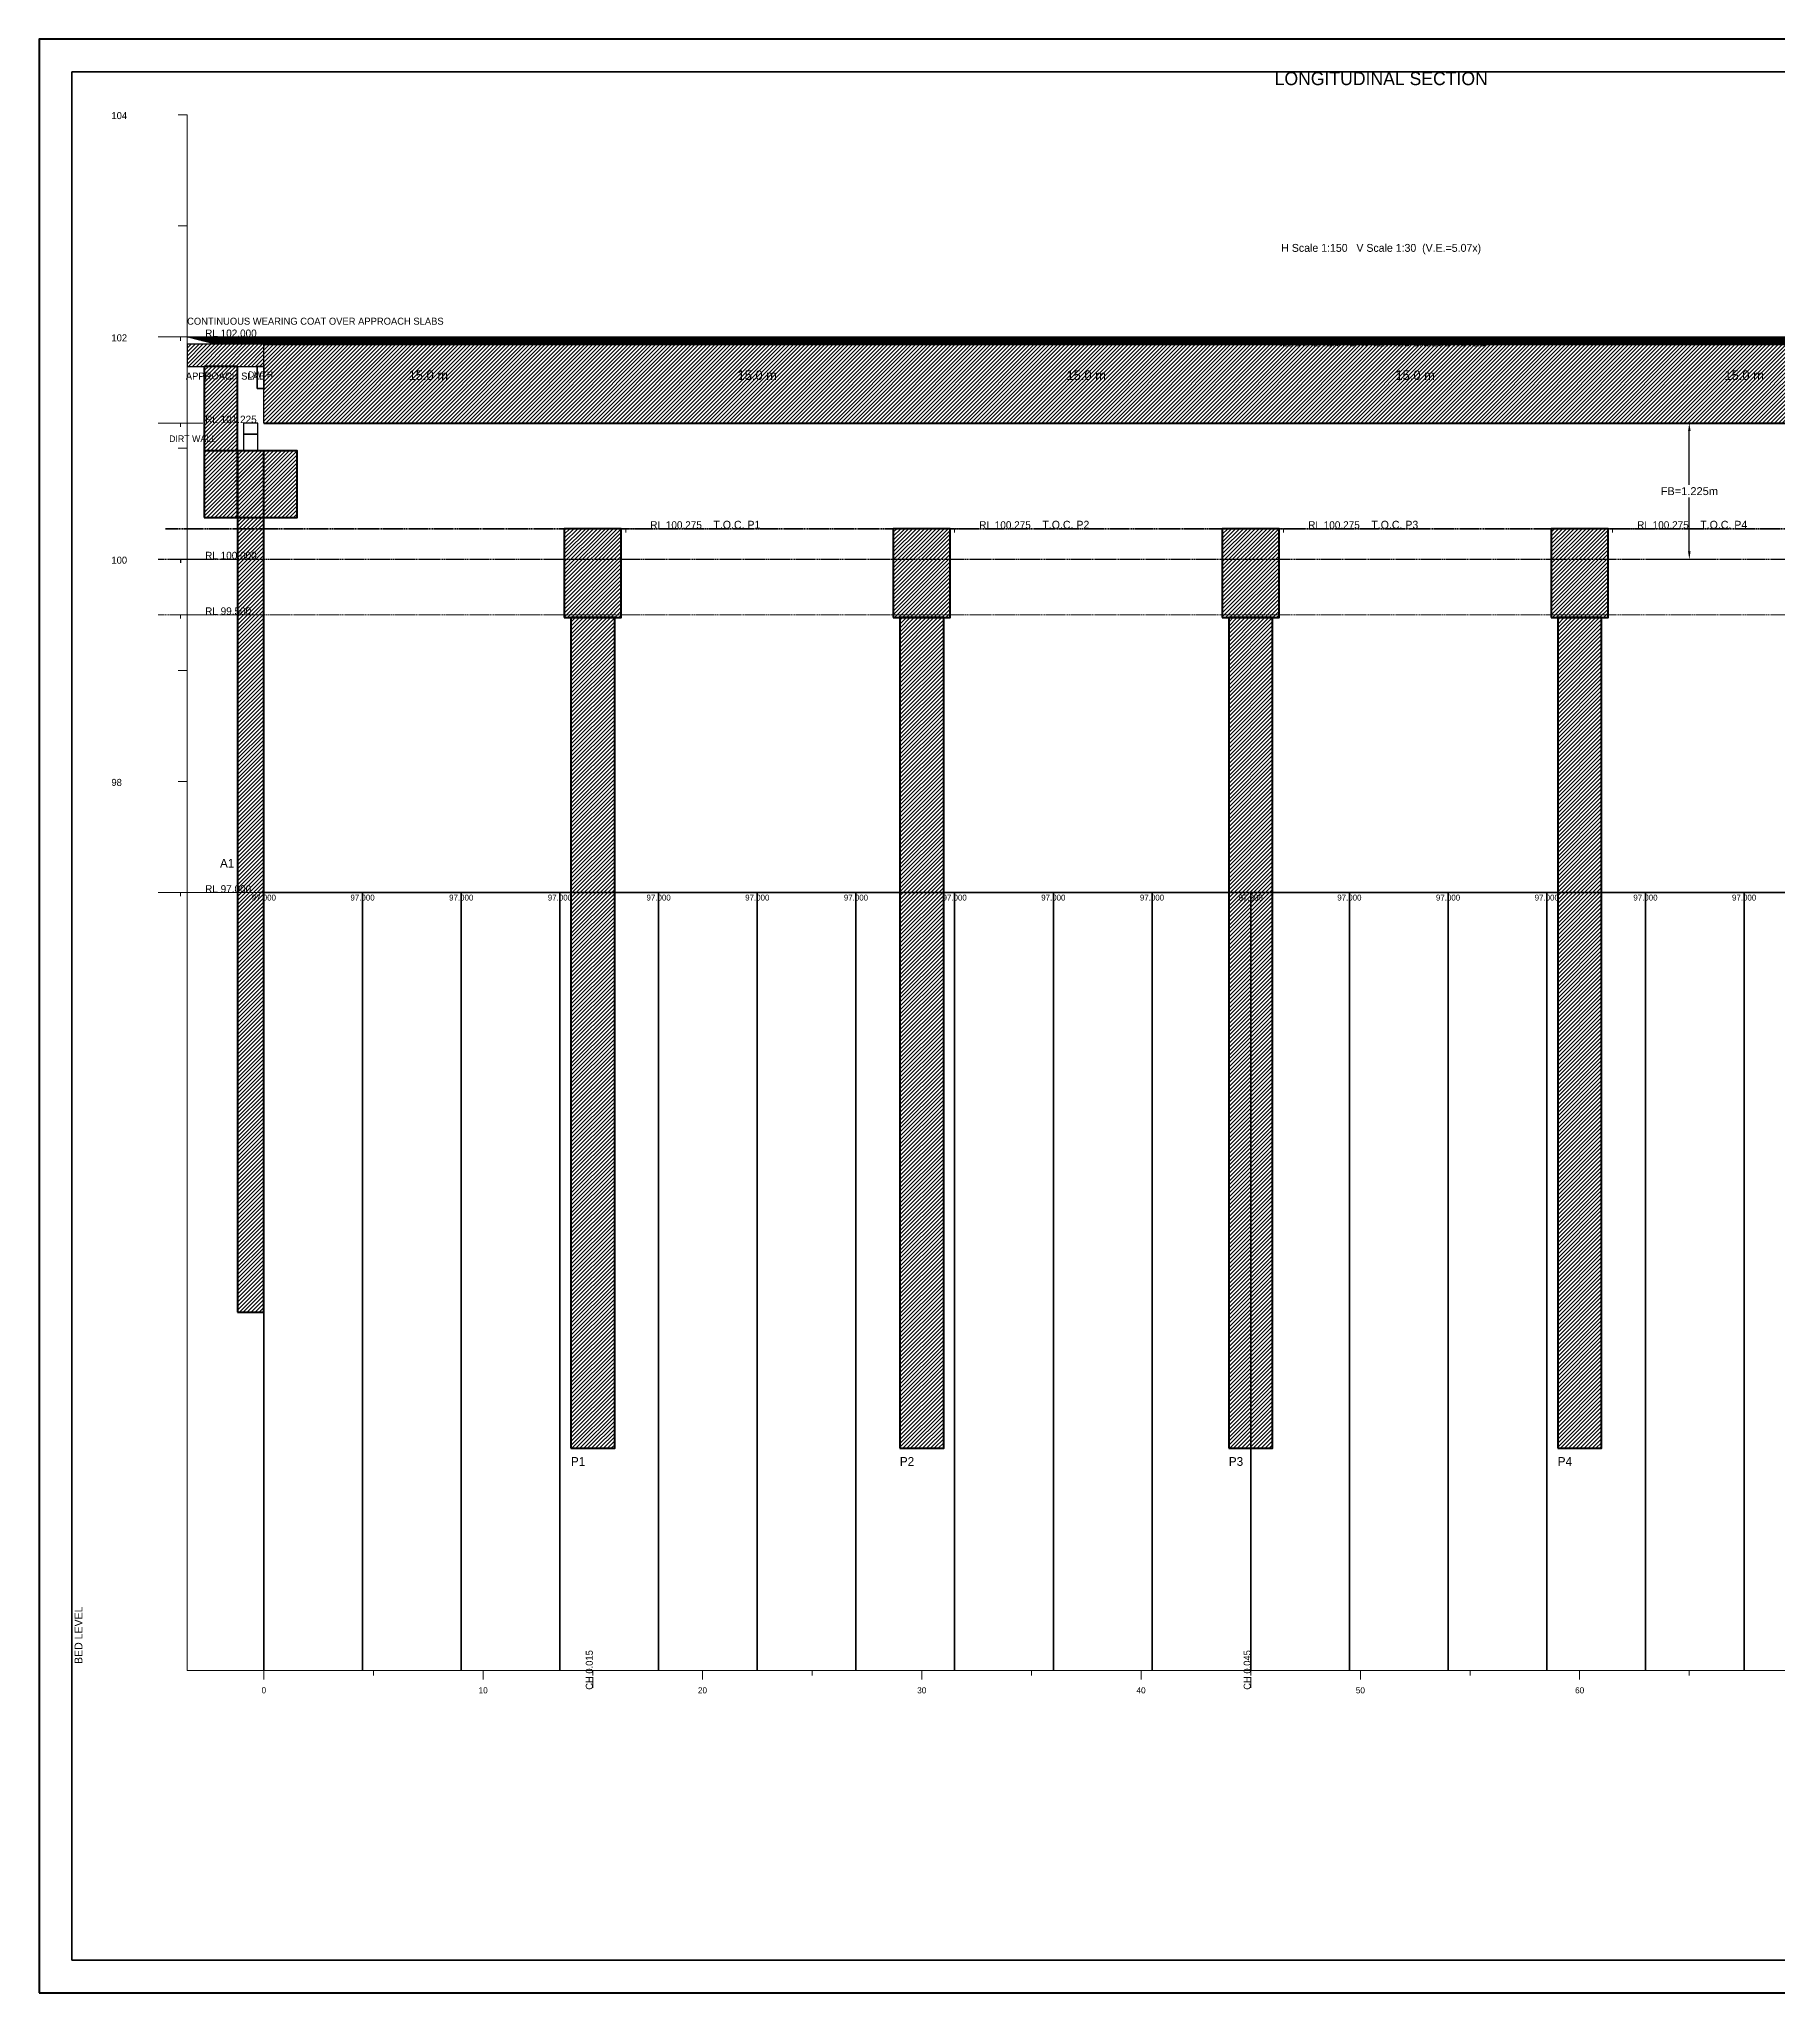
# Model space of a CAD drawing. Header units: metres. Extents: x 0 to 841, y 0 to 594.
# Drawn here: x 0 to 529, y 0 to 594 of the extents above; entities that cross this region are included whole.
import ezdxf
from ezdxf.enums import TextEntityAlignment as Align

# ---------------------------------------------------------------- set-up
doc = ezdxf.new("R2010")
doc.units = ezdxf.units.M
doc.linetypes.add('DASHED', pattern=[0.5, 0.375, -0.125])
doc.linetypes.add('DASHED2', pattern=[0.25, 0.1875, -0.0625])
for name, color, linetype, lineweight in [('ABUT-PROF', 4, 'Continuous', 50), ('BORDER-INNER', 7, 'Continuous', 35), ('BORDER-OUTER', 7, 'Continuous', 70), ('CIVIL-CHAINAGE', 7, 'Continuous', 18), ('CIVIL-GROUND', 3, 'Continuous', 35), ('CIVIL-HFL', 5, 'DASHED', 25), ('CIVIL-LWL', 4, 'DASHED', 18), ('CIVIL-ROAD', 7, 'Continuous', 25), ('CIVIL-SCOUR', 1, 'DASHED2', 18), ('DIM-CHAINAGE', 3, 'Continuous', 18), ('DIM-LEVEL', 3, 'Continuous', 18), ('DIM-LINEAR', 3, 'Continuous', 18), ('STRUC-HATCHING', 8, 'Continuous', 18), ('STRUC-SECTION', 2, 'Continuous', 35), ('SUB-ABUT', 3, 'Continuous', 35), ('SUB-BEARING', 5, 'Continuous', 25), ('SUB-DIRT-WALL', 3, 'Continuous', 35), ('SUB-PIER', 2, 'Continuous', 35), ('SUPER-DECK', 2, 'Continuous', 50), ('SUPER-WEARING', 8, 'Continuous', 25), ('TEXT-GENERAL', 7, 'Continuous', 18), ('TEXT-HEADER', 7, 'Continuous', 25), ('TEXT-LEVEL', 5, 'Continuous', 18), ('TEXT-SPEC', 7, 'Continuous', 13)]:
    doc.layers.add(name, color=color, linetype=linetype, lineweight=lineweight)
doc.styles.add('BRIDGE_STD', font='Arial.ttf')
doc.dimstyles.new('pmb100', dxfattribs={"dimtxt": 2.5, "dimasz": 0.9375, "dimexe": 2.5, "dimexo": 2.5, "dimtad": 0, "dimtih": 1, "dimdec": 0, "dimtxsty": 'BRIDGE_STD', "dimcen": 2.5, "dimazin": 3, "dimtfac": 1, "dimtmove": 0, "dimatfit": 3})

msp = doc.modelspace()

# ---------------------------------------------------------------- hatches: boundary and pattern name
at = {"layer": 'STRUC-HATCHING'}
h = msp.add_hatch(dxfattribs=at)
h.set_pattern_fill('ANSI31', scale=0.266667)
h.paths.add_polyline_path([(45, 494.48), (68.33, 494.48), (68.33, 501.23), (45, 501.23)])
h = msp.add_hatch(dxfattribs=at)
h.set_pattern_fill('ANSI31', scale=0.2666667)
h.paths.add_polyline_path([(68.33, 477.24), (668.33, 477.24), (668.33, 501.23), (68.33, 501.23)])
h = msp.add_hatch(dxfattribs=at)
h.set_pattern_fill('ANSI31', scale=0.266667)
h.paths.add_polyline_path([(50.2, 448.53), (60.33, 448.53), (60.33, 494.48), (50.2, 494.48)])
h = msp.add_hatch(dxfattribs=at)
h.set_pattern_fill('ANSI31', scale=0.266667)
h.paths.add_polyline_path([(50.2, 448.53), (78.47, 448.53), (78.47, 468.8), (50.2, 468.8)])
h = msp.add_hatch(dxfattribs=at)
h.set_pattern_fill('ANSI31', scale=0.266667)
h.paths.add_polyline_path([(60.33, 206.96), (68.33, 206.96), (68.33, 468.8), (60.33, 468.8)])
h = msp.add_hatch(dxfattribs=at)
h.set_pattern_fill('ANSI31', scale=0.266667)
h.paths.add_polyline_path([(159.67, 418.12), (177, 418.12), (177, 445.15), (159.67, 445.15)])
h = msp.add_hatch(dxfattribs=at)
h.set_pattern_fill('ANSI31', scale=0.266667)
h.paths.add_polyline_path([(259.67, 418.12), (277, 418.12), (277, 445.15), (259.67, 445.15)])
h = msp.add_hatch(dxfattribs=at)
h.set_pattern_fill('ANSI31', scale=0.266667)
h.paths.add_polyline_path([(359.67, 418.12), (377, 418.12), (377, 445.15), (359.67, 445.15)])
h = msp.add_hatch(dxfattribs=at)
h.set_pattern_fill('ANSI31', scale=0.266667)
h.paths.add_polyline_path([(459.67, 418.12), (477, 418.12), (477, 445.15), (459.67, 445.15)])
h = msp.add_hatch(dxfattribs=at)
h.set_pattern_fill('ANSI31', scale=0.266667)
h.paths.add_polyline_path([(161.67, 165.57), (175, 165.57), (175, 418.12), (161.67, 418.12)])
h = msp.add_hatch(dxfattribs=at)
h.set_pattern_fill('ANSI31', scale=0.266667)
h.paths.add_polyline_path([(261.67, 165.57), (275, 165.57), (275, 418.12), (261.67, 418.12)])
h = msp.add_hatch(dxfattribs=at)
h.set_pattern_fill('ANSI31', scale=0.266667)
h.paths.add_polyline_path([(361.67, 165.57), (375, 165.57), (375, 418.12), (361.67, 418.12)])
h = msp.add_hatch(dxfattribs=at)
h.set_pattern_fill('ANSI31', scale=0.266667)
h.paths.add_polyline_path([(461.67, 165.57), (475, 165.57), (475, 418.12), (461.67, 418.12)])
at = {"layer": 'SUPER-WEARING'}
h = msp.add_hatch(dxfattribs=at)
h.set_pattern_fill('SOLID')
h.paths.add_polyline_path([(45, 503.43), (691.67, 503.43), (683, 501.23), (53.67, 501.23)])

# ---------------------------------------------------------------- linework, layer by layer
at = {"layer": 'ABUT-PROF', "lineweight": 35}
msp.add_lwpolyline([(66.33, 487.72), (68.33, 487.72), (68.33, 494.48), (66.33, 494.48), (66.33, 487.72)], dxfattribs=at)
at = {"layer": 'BORDER-INNER'}
msp.add_lwpolyline([(10, 10), (831, 10), (831, 584), (10, 584), (10, 10)], dxfattribs=at)
at = {"layer": 'BORDER-OUTER'}
msp.add_lwpolyline([(0, 0), (841, 0), (841, 594), (0, 594), (0, 0)], dxfattribs=at)
at = {"layer": 'CIVIL-CHAINAGE'}
for p, q in [((45, 98), (668.33, 98)), ((68.33, 98), (68.33, 95.33)), ((101.67, 98), (101.67, 96.53)), ((135, 98), (135, 95.33)), ((168.33, 98), (168.33, 96.53)), ((168.33, 96), (168.33, 92.8)), ((201.67, 98), (201.67, 95.33)), ((235, 98), (235, 96.53)), ((268.33, 98), (268.33, 95.33)), ((301.67, 98), (301.67, 96.53)), ((335, 98), (335, 95.33)), ((368.33, 98), (368.33, 96.53)), ((368.33, 96), (368.33, 92.8)), ((401.67, 98), (401.67, 95.33)), ((435, 98), (435, 96.53)), ((468.33, 98), (468.33, 95.33)), ((501.67, 98), (501.67, 96.53))]:
    msp.add_line(p, q, dxfattribs=at)
at = {"layer": 'CIVIL-GROUND', "color": 3}
for p, q in [((67, 334.5), (69.67, 334.5)), ((97, 334.5), (99.67, 334.5)), ((127, 334.5), (129.67, 334.5)), ((157, 334.5), (159.67, 334.5)), ((187, 334.5), (189.67, 334.5)), ((217, 334.5), (219.67, 334.5)), ((247, 334.5), (249.67, 334.5)), ((277, 334.5), (279.67, 334.5)), ((307, 334.5), (309.67, 334.5)), ((337, 334.5), (339.67, 334.5)), ((367, 334.5), (369.67, 334.5)), ((397, 334.5), (399.67, 334.5)), ((427, 334.5), (429.67, 334.5)), ((457, 334.5), (459.67, 334.5)), ((487, 334.5), (489.67, 334.5)), ((517, 334.5), (519.67, 334.5))]:
    msp.add_line(p, q, dxfattribs=at)
at = {"layer": 'CIVIL-GROUND', "color": 8, "linetype": 'DASHED2'}
for p, q in [((68.33, 334.5), (68.33, 98)), ((98.33, 334.5), (98.33, 98)), ((128.33, 334.5), (128.33, 98)), ((158.33, 334.5), (158.33, 98)), ((188.33, 334.5), (188.33, 98)), ((218.33, 334.5), (218.33, 98)), ((248.33, 334.5), (248.33, 98)), ((278.33, 334.5), (278.33, 98)), ((308.33, 334.5), (308.33, 98)), ((338.33, 334.5), (338.33, 98)), ((368.33, 334.5), (368.33, 98)), ((398.33, 334.5), (398.33, 98)), ((428.33, 334.5), (428.33, 98)), ((458.33, 334.5), (458.33, 98)), ((488.33, 334.5), (488.33, 98)), ((518.33, 334.5), (518.33, 98))]:
    msp.add_line(p, q, dxfattribs=at)
at = {"layer": 'CIVIL-GROUND', "color": 3}
msp.add_lwpolyline([(68.33, 334.5), (98.33, 334.5), (128.33, 334.5), (158.33, 334.5), (188.33, 334.5), (218.33, 334.5), (248.33, 334.5), (278.33, 334.5), (308.33, 334.5), (338.33, 334.5), (368.33, 334.5), (398.33, 334.5), (428.33, 334.5), (458.33, 334.5), (488.33, 334.5), (518.33, 334.5), (548.33, 334.5), (578.33, 334.5), (608.33, 334.5), (638.33, 334.5), (668.33, 334.5)], dxfattribs=at)
at = {"layer": 'CIVIL-HFL'}
for p, q in [((36.2, 435.86), (49.8, 435.86)), ((43, 435.86), (43, 434.72))]:
    msp.add_line(p, q, dxfattribs=at)
at = {"layer": 'CIVIL-HFL', "color": 5}
msp.add_line((45, 435.86), (668.33, 435.86), dxfattribs=at)
at = {"layer": 'CIVIL-LWL'}
for p, q in [((36.2, 418.96), (49.8, 418.96)), ((43, 418.96), (43, 417.83))]:
    msp.add_line(p, q, dxfattribs=at)
at = {"layer": 'CIVIL-LWL', "color": 4}
msp.add_line((45, 418.96), (668.33, 418.96), dxfattribs=at)
at = {"layer": 'CIVIL-ROAD', "lineweight": 25}
msp.add_lwpolyline([(45, 494.48), (68.33, 494.48), (68.33, 501.23), (45, 501.23), (45, 494.48)], dxfattribs=at)
at = {"layer": 'CIVIL-SCOUR'}
for p, q in [((36.2, 334.5), (49.8, 334.5)), ((43, 334.5), (43, 333.37))]:
    msp.add_line(p, q, dxfattribs=at)
at = {"layer": 'CIVIL-SCOUR', "color": 1}
msp.add_line((45, 334.5), (668.33, 334.5), dxfattribs=at)
at = {"layer": 'DIM-LEVEL'}
for p, q in [((42.33, 571), (45, 571)), ((45, 98), (45, 571)), ((42.33, 537.21), (45, 537.21)), ((36.2, 503.43), (49.8, 503.43)), ((42.33, 503.43), (45, 503.43)), ((43, 503.43), (43, 502.3)), ((36.2, 477.24), (49.8, 477.24)), ((43, 477.24), (43, 476.11)), ((42.33, 469.64), (45, 469.64)), ((171.53, 445.15), (185.13, 445.15)), ((178.33, 445.15), (178.33, 444.01)), ((271.53, 445.15), (285.13, 445.15)), ((278.33, 445.15), (278.33, 444.01)), ((371.53, 445.15), (385.13, 445.15)), ((378.33, 445.15), (378.33, 444.01)), ((471.53, 445.15), (485.13, 445.15)), ((478.33, 445.15), (478.33, 444.01)), ((39.67, 435.86), (45, 435.86)), ((42.33, 402.07), (45, 402.07)), ((42.33, 368.29), (45, 368.29))]:
    msp.add_line(p, q, dxfattribs=at)
at = {"layer": 'STRUC-SECTION', "color": 8, "linetype": 'DASHED'}
for p in [(188.33, 445.15), (288.33, 445.15), (388.33, 445.15), (488.33, 445.15), (588.33, 445.15)]:
    msp.add_line(p, (38.33, 445.15), dxfattribs=at)
at = {"layer": 'SUB-ABUT', "lineweight": 30}
msp.add_lwpolyline([(62.13, 468.8), (66.53, 468.8), (66.53, 473.87), (62.13, 473.87), (62.13, 468.8)], dxfattribs=at)
at = {"layer": 'SUB-ABUT', "lineweight": 40}
for points in [[(50.2, 448.53), (78.47, 448.53), (78.47, 468.8), (50.2, 468.8), (50.2, 448.53)], [(60.33, 206.96), (68.33, 206.96), (68.33, 468.8), (60.33, 468.8), (60.33, 206.96)]]:
    msp.add_lwpolyline(points, dxfattribs=at)
at = {"layer": 'SUB-BEARING', "lineweight": 30}
msp.add_lwpolyline([(62.13, 473.87), (66.53, 473.87), (66.53, 477.24), (62.13, 477.24), (62.13, 473.87)], dxfattribs=at)
at = {"layer": 'SUB-DIRT-WALL', "lineweight": 40}
msp.add_lwpolyline([(50.2, 448.53), (60.33, 448.53), (60.33, 494.48), (50.2, 494.48), (50.2, 448.53)], dxfattribs=at)
at = {"layer": 'SUB-PIER', "lineweight": 40}
for points in [[(159.67, 418.12), (177, 418.12), (177, 445.15), (159.67, 445.15), (159.67, 418.12)], [(259.67, 418.12), (277, 418.12), (277, 445.15), (259.67, 445.15), (259.67, 418.12)], [(359.67, 418.12), (377, 418.12), (377, 445.15), (359.67, 445.15), (359.67, 418.12)], [(459.67, 418.12), (477, 418.12), (477, 445.15), (459.67, 445.15), (459.67, 418.12)], [(161.67, 165.57), (175, 165.57), (175, 418.12), (161.67, 418.12), (161.67, 165.57)], [(261.67, 165.57), (275, 165.57), (275, 418.12), (261.67, 418.12), (261.67, 165.57)], [(361.67, 165.57), (375, 165.57), (375, 418.12), (361.67, 418.12), (361.67, 165.57)], [(461.67, 165.57), (475, 165.57), (475, 418.12), (461.67, 418.12), (461.67, 165.57)]]:
    msp.add_lwpolyline(points, dxfattribs=at)
at = {"layer": 'SUPER-DECK'}
for p, q in [((68.33, 501.23), (668.33, 501.23)), ((68.33, 477.24), (668.33, 477.24))]:
    msp.add_line(p, q, dxfattribs=at)
at = {"layer": 'SUPER-DECK', "lineweight": 25}
msp.add_line((68.33, 477.24), (68.33, 501.23), dxfattribs=at)
at = {"layer": 'SUPER-WEARING', "lineweight": 25}
msp.add_lwpolyline([(45, 503.43), (691.67, 503.43), (683, 501.23), (53.67, 501.23), (45, 503.43)], dxfattribs=at)

# ---------------------------------------------------------------- texts
at = {"layer": 'DIM-CHAINAGE'}
for s, p in [('CH 0.015', (168.33, 92.16)), ('CH 0.045', (368.33, 92.16))]:
    msp.add_text(s, height=2.133, rotation=90, dxfattribs=at).set_placement(p)
at = {"layer": 'TEXT-GENERAL'}
for p in [(118.33, 490.34), (218.33, 490.34), (318.33, 490.34), (418.33, 490.34), (518.33, 490.34)]:
    msp.add_text('15.0 m', height=2.933, dxfattribs=at).set_placement(p, align=Align.CENTER)
for s, p in [('A1', (55, 342.1)), ('P1', (161.67, 160.24)), ('P2', (261.67, 160.24)), ('P3', (361.67, 160.24)), ('P4', (461.67, 160.24))]:
    msp.add_text(s, height=2.667, dxfattribs=at).set_placement(p)
at = {"layer": 'TEXT-HEADER'}
msp.add_text('LONGITUDINAL SECTION', height=4, dxfattribs=at).set_placement((408, 580), align=Align.CENTER)
for s, p in [('T.O.C. P1', (205, 445.15)), ('T.O.C. P2', (305, 445.15)), ('T.O.C. P3', (405, 445.15)), ('T.O.C. P4', (505, 445.15))]:
    msp.add_text(s, height=2.4, dxfattribs=at).set_placement(p)
at = {"layer": 'TEXT-LEVEL'}
for s, height, p in [('104', 2.133, (22, 569.67)), ('RL 102.000', 2.267, (50.48, 503.43)), ('102', 2.133, (22, 502.1)), ('RL 101.225', 2.267, (50.48, 477.24)), ('RL 100.275', 2.267, (185.81, 445.15)), ('RL 100.275', 2.267, (285.81, 445.15)), ('RL 100.275', 2.267, (385.81, 445.15)), ('RL 100.275', 2.267, (485.81, 445.15)), ('100', 2.133, (22, 434.52)), ('RL 100.000', 2.267, (50.48, 435.86)), ('RL 99.500', 2.267, (50.48, 418.96)), ('98', 2.133, (22, 366.95)), ('RL 97.000', 2.267, (50.48, 334.5))]:
    msp.add_text(s, height=height, dxfattribs=at).set_placement(p)
at = {"layer": 'TEXT-LEVEL', "color": 8}
for p in [(68.33, 332.1), (98.33, 332.1), (128.33, 332.1), (158.33, 332.1), (188.33, 332.1), (218.33, 332.1), (248.33, 332.1), (278.33, 332.1), (308.33, 332.1), (338.33, 332.1), (368.33, 332.1), (398.33, 332.1), (428.33, 332.1), (458.33, 332.1), (488.33, 332.1), (518.33, 332.1)]:
    msp.add_text('97.000', height=1.8, dxfattribs=at).set_placement(p, align=Align.CENTER)
at = {"layer": 'TEXT-LEVEL'}
msp.add_text('BED LEVEL', height=2.4, rotation=90, dxfattribs=at).set_placement((13.17, 100))
for s, height, p in [('0', 1.87, (68.33, 91.07)), ('10', 1.867, (135, 91.07)), ('20', 1.867, (201.67, 91.07)), ('30', 1.867, (268.33, 91.07)), ('40', 1.867, (335, 91.07)), ('50', 1.867, (401.67, 91.07)), ('60', 1.867, (468.33, 91.07))]:
    msp.add_text(s, height=height, dxfattribs=at).set_placement(p, align=Align.CENTER)
at = {"layer": 'TEXT-SPEC'}
for s, height, p in [('H Scale 1:150   V Scale 1:30  (V.E.=5.07x)', 2.4, (408, 529.32)), ('APPROACH SLAB', 2.1333, (56.67, 490.48))]:
    msp.add_text(s, height=height, dxfattribs=at).set_placement(p, align=Align.CENTER)
at = {"layer": 'TEXT-SPEC', "color": 8}
msp.add_text('CONTINUOUS WEARING COAT OVER APPROACH SLABS', height=2.1333, dxfattribs=at).set_placement((45, 507.16))
msp.add_text('ALL DIMENSIONS IN METRES UNLESS NOTED', height=2.16, dxfattribs=at).set_placement((408, 500.6), align=Align.CENTER)
at = {"layer": 'TEXT-SPEC', "color": 4}
msp.add_text('DWTH', height=1.867, dxfattribs=at).set_placement((67.33, 491.1), align=Align.CENTER)
at = {"layer": 'TEXT-SPEC'}
msp.add_text('DIRT WALL', height=2, dxfattribs=at).set_placement((39.53, 471.5))

# ---------------------------------------------------------------- dimensions: what is measured, and where the dimension line sits
at = {"layer": 'DIM-LINEAR'}
msp.add_linear_dim(base=(501.67, 435.86), p1=(488.33, 435.86), p2=(488.33, 477.24), angle=90, text='FB=1.225m', dimstyle='pmb100', override={"dimtxt": 2.4, "dimasz": 2.4, "dimgap": 0.96, "dimclrt": 3}, dxfattribs=at).render()

doc.saveas('drawing.dxf')
